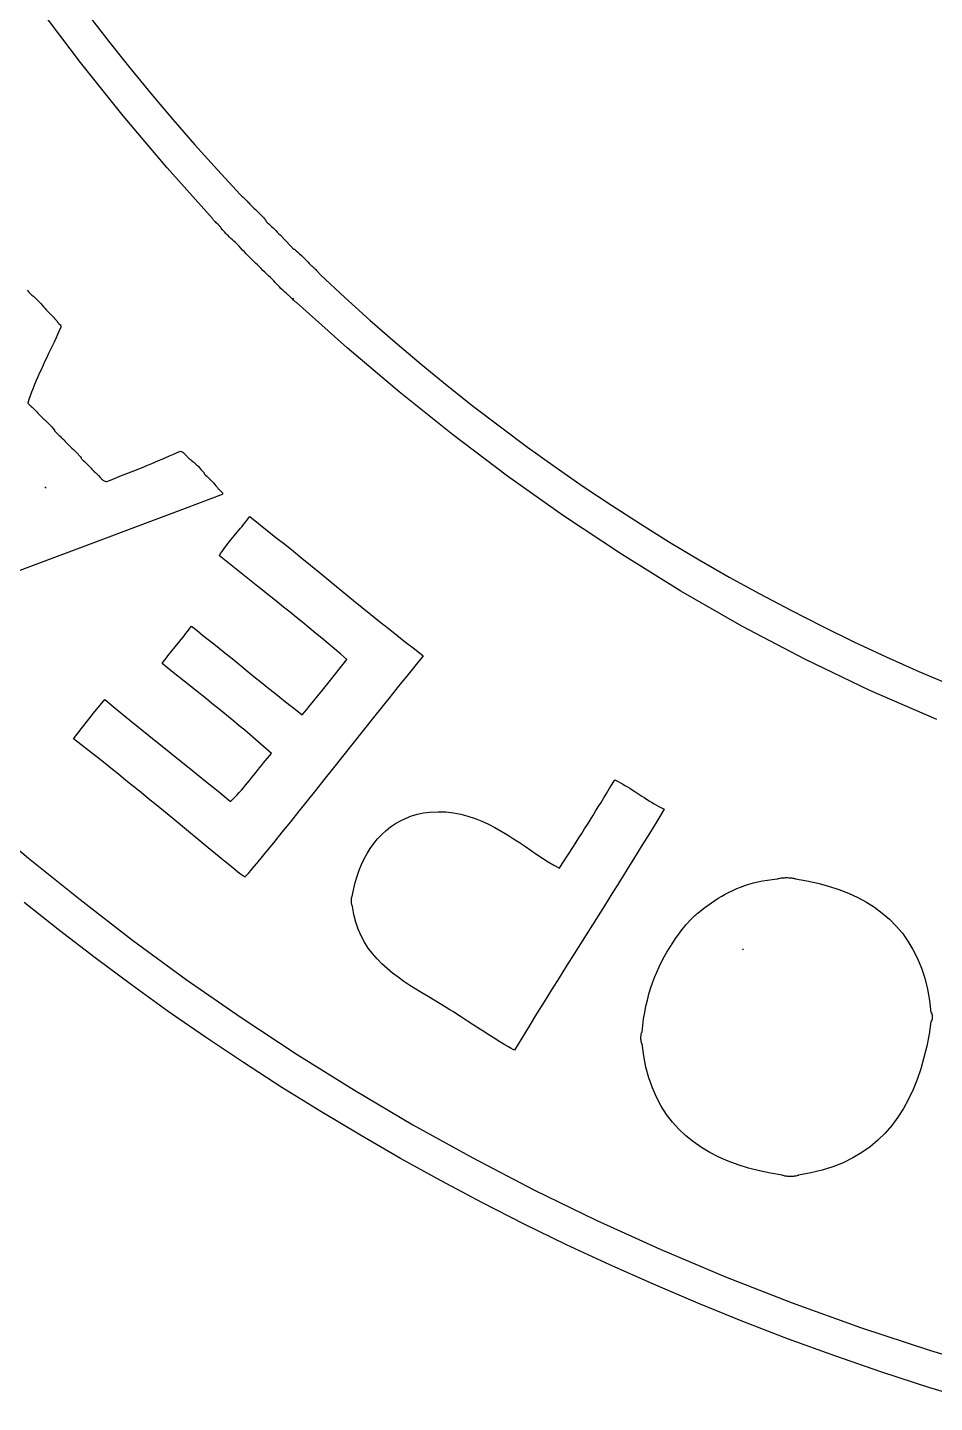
# Model space of a CAD drawing. Header units: metres. Extents: x -185 to 1201, y -340 to 309.
# Drawn here: x 865.67 to 874.25, y 42.05 to 55.07 of the extents above; entities that cross this region are included whole.
import ezdxf

# ---------------------------------------------------------------- set-up
doc = ezdxf.new("R2010")
doc.units = ezdxf.units.M

msp = doc.modelspace()

# ---------------------------------------------------------------- linework, layer by layer
for p, q in [((866.171, 54.7348), (865.779, 55.2523)), ((866.245, 55.1875), (866.44, 54.934)), ((866.44, 54.934), (866.639, 54.6841)), ((866.576, 54.2307), (866.171, 54.7348)), ((866.639, 54.6841), (866.841, 54.4377)), ((866.841, 54.4377), (867.046, 54.1947)), ((866.993, 53.739), (866.576, 54.2307)), ((867.046, 54.1947), (867.255, 53.955)), ((867.255, 53.955), (867.468, 53.7186)), ((867.421, 53.259), (866.993, 53.739)), ((867.468, 53.7186), (867.683, 53.4855)), ((867.683, 53.4855), (867.688, 53.4811)), ((867.688, 53.4811), (867.699, 53.4719)), ((867.699, 53.4719), (867.709, 53.4625)), ((867.709, 53.4625), (867.72, 53.4527)), ((867.72, 53.4527), (867.725, 53.4478)), ((867.725, 53.4478), (867.735, 53.4377)), ((867.735, 53.4377), (867.745, 53.4275)), ((867.745, 53.4275), (867.75, 53.4223)), ((867.75, 53.4223), (867.76, 53.4118)), ((867.76, 53.4118), (867.765, 53.4066)), ((867.765, 53.4066), (867.774, 53.396)), ((867.774, 53.396), (867.783, 53.3854)), ((867.783, 53.3854), (867.798, 53.3719)), ((867.798, 53.3719), (867.813, 53.3582)), ((867.424, 53.2538), (867.421, 53.259)), ((867.428, 53.2489), (867.424, 53.2538)), ((867.432, 53.2441), (867.428, 53.2489)), ((867.435, 53.2396), (867.432, 53.2441)), ((867.44, 53.2352), (867.435, 53.2396)), ((867.444, 53.231), (867.44, 53.2352)), ((867.448, 53.2268), (867.444, 53.231)), ((867.813, 53.3582), (867.828, 53.3442)), ((867.828, 53.3442), (867.843, 53.3299)), ((867.843, 53.3299), (867.857, 53.3155)), ((867.857, 53.3155), (867.872, 53.3009)), ((867.872, 53.3009), (867.886, 53.2862)), ((867.886, 53.2862), (867.9, 53.2714)), ((867.9, 53.2714), (867.907, 53.264)), ((867.907, 53.264), (867.914, 53.2565)), ((867.914, 53.2565), (867.927, 53.2417)), ((867.927, 53.2417), (867.927, 53.2326)), ((867.927, 53.2326), (867.94, 53.2203)), ((867.457, 53.2186), (867.448, 53.2268)), ((867.47, 53.2064), (867.457, 53.2186)), ((867.475, 53.2021), (867.47, 53.2064)), ((867.479, 53.1978), (867.475, 53.2021)), ((867.484, 53.1934), (867.479, 53.1978)), ((867.488, 53.1887), (867.484, 53.1934)), ((867.492, 53.1839), (867.488, 53.1887)), ((867.496, 53.1788), (867.492, 53.1839)), ((867.5, 53.1735), (867.496, 53.1788)), ((867.504, 53.1679), (867.5, 53.1735)), ((867.516, 53.1532), (867.504, 53.1679)), ((867.522, 53.1459), (867.516, 53.1532)), ((867.529, 53.1387), (867.522, 53.1459)), ((867.535, 53.1316), (867.529, 53.1387)), ((867.548, 53.1176), (867.535, 53.1316)), ((867.561, 53.1038), (867.548, 53.1176)), ((867.568, 53.0971), (867.561, 53.1038)), ((867.94, 53.2203), (867.954, 53.2078)), ((867.954, 53.2078), (867.967, 53.1953)), ((867.967, 53.1953), (867.981, 53.1826)), ((867.981, 53.1826), (867.994, 53.1699)), ((867.994, 53.1699), (868.007, 53.157)), ((868.007, 53.157), (868.021, 53.1441)), ((868.021, 53.1441), (868.034, 53.131)), ((868.034, 53.131), (868.047, 53.1179)), ((868.047, 53.1179), (868.06, 53.1047)), ((868.06, 53.1047), (868.073, 53.0914)), ((867.581, 53.0837), (867.568, 53.0971)), ((867.595, 53.0706), (867.581, 53.0837)), ((867.609, 53.0576), (867.595, 53.0706)), ((867.617, 53.0513), (867.609, 53.0576)), ((867.624, 53.045), (867.617, 53.0513)), ((867.639, 53.0325), (867.624, 53.045)), ((867.672, 52.9964), (867.639, 53.0325)), ((867.689, 52.9785), (867.672, 52.9964)), ((867.706, 52.9606), (867.689, 52.9785)), ((868.073, 53.0914), (868.099, 53.0645)), ((868.099, 53.0645), (868.112, 53.0509)), ((868.112, 53.0509), (868.125, 53.0373)), ((868.125, 53.0373), (868.15, 53.0097)), ((868.15, 53.0097), (868.163, 52.9958)), ((868.163, 52.9958), (868.189, 52.9677)), ((867.724, 52.9427), (867.706, 52.9606)), ((867.741, 52.9249), (867.724, 52.9427)), ((867.758, 52.9072), (867.741, 52.9249)), ((867.793, 52.8719), (867.758, 52.9072)), ((867.81, 52.8544), (867.793, 52.8719)), ((867.828, 52.8369), (867.81, 52.8544)), ((868.189, 52.9677), (868.198, 52.9677)), ((868.198, 52.9677), (868.206, 52.9607)), ((868.206, 52.9607), (868.214, 52.9536)), ((868.214, 52.9536), (868.23, 52.9393)), ((868.23, 52.9393), (868.246, 52.9248)), ((868.246, 52.9248), (868.262, 52.91)), ((868.262, 52.91), (868.277, 52.8951)), ((868.277, 52.8951), (868.285, 52.8876)), ((868.285, 52.8876), (868.292, 52.88)), ((868.292, 52.88), (868.307, 52.8647)), ((868.307, 52.8647), (868.322, 52.8493)), ((868.322, 52.8493), (868.336, 52.8337)), ((867.846, 52.8194), (867.828, 52.8369)), ((867.881, 52.7848), (867.846, 52.8194)), ((867.899, 52.7675), (867.881, 52.7848)), ((867.917, 52.7504), (867.899, 52.7675)), ((867.935, 52.7333), (867.917, 52.7504)), ((867.952, 52.7163), (867.935, 52.7333)), ((867.97, 52.6993), (867.952, 52.7163)), ((868.336, 52.8337), (868.351, 52.8179)), ((868.351, 52.8179), (868.356, 52.814)), ((868.356, 52.814), (868.361, 52.8099)), ((868.361, 52.8099), (868.366, 52.8057)), ((868.366, 52.8057), (868.371, 52.8015)), ((868.371, 52.8015), (868.376, 52.7972)), ((868.376, 52.7972), (868.38, 52.7928)), ((868.38, 52.7928), (868.385, 52.7883)), ((868.385, 52.7883), (868.389, 52.7838)), ((868.389, 52.7838), (868.394, 52.7793)), ((868.394, 52.7793), (868.398, 52.7747)), ((868.398, 52.7747), (868.407, 52.7653)), ((868.407, 52.7653), (868.416, 52.7559)), ((868.416, 52.7559), (868.442, 52.7269)), ((868.442, 52.7269), (868.675, 52.5103)), ((865.668, 52.5806), (865.684, 52.5614)), ((867.989, 52.6825), (867.97, 52.6993)), ((868.002, 52.6677), (867.989, 52.6825)), ((868.015, 52.6533), (868.002, 52.6677)), ((868.028, 52.6391), (868.015, 52.6533)), ((868.042, 52.6251), (868.028, 52.6391)), ((868.055, 52.6114), (868.042, 52.6251)), ((868.069, 52.5978), (868.055, 52.6114)), ((868.089, 52.5777), (868.069, 52.5978)), ((865.684, 52.5614), (865.694, 52.5499)), ((865.694, 52.5499), (865.698, 52.5448)), ((865.698, 52.5448), (865.705, 52.5394)), ((865.705, 52.5394), (865.712, 52.5339)), ((865.712, 52.5339), (865.719, 52.5283)), ((865.719, 52.5283), (865.726, 52.5225)), ((865.726, 52.5225), (865.733, 52.5167)), ((865.733, 52.5167), (865.739, 52.5107)), ((865.739, 52.5107), (865.746, 52.5047)), ((865.746, 52.5047), (865.752, 52.4986)), ((865.752, 52.4986), (865.759, 52.4924)), ((865.759, 52.4924), (865.765, 52.4862)), ((865.765, 52.4862), (865.771, 52.4798)), ((865.771, 52.4798), (865.783, 52.467)), ((865.783, 52.467), (865.796, 52.4541)), ((865.796, 52.4541), (865.807, 52.441)), ((868.103, 52.5645), (868.089, 52.5777)), ((868.117, 52.5513), (868.103, 52.5645)), ((868.124, 52.5448), (868.117, 52.5513)), ((868.129, 52.5415), (868.124, 52.5448)), ((868.134, 52.538), (868.129, 52.5415)), ((868.139, 52.5343), (868.134, 52.538)), ((868.144, 52.5304), (868.139, 52.5343)), ((868.148, 52.5264), (868.144, 52.5304)), ((868.153, 52.5222), (868.148, 52.5264)), ((868.157, 52.518), (868.153, 52.5222)), ((868.165, 52.5093), (868.157, 52.518)), ((868.178, 52.4961), (868.165, 52.5093)), ((868.182, 52.4918), (868.178, 52.4961)), ((868.186, 52.4987), (868.182, 52.5034)), ((868.182, 52.5034), (868.19, 52.494)), ((868.186, 52.4875), (868.182, 52.4918)), ((868.19, 52.494), (868.186, 52.4987)), ((868.191, 52.4834), (868.186, 52.4875)), ((868.195, 52.4794), (868.191, 52.4834)), ((868.2, 52.4755), (868.195, 52.4794)), ((868.205, 52.4718), (868.2, 52.4755)), ((868.21, 52.4683), (868.205, 52.4718)), ((868.215, 52.465), (868.21, 52.4683)), ((868.696, 52.0361), (868.215, 52.465)), ((868.675, 52.5103), (868.911, 52.2972)), ((865.807, 52.441), (865.825, 52.4213)), ((865.825, 52.4213), (865.831, 52.4135)), ((865.831, 52.4135), (865.837, 52.4059)), ((865.837, 52.4059), (865.843, 52.3986)), ((865.843, 52.3986), (865.849, 52.3915)), ((865.849, 52.3915), (865.855, 52.3846)), ((865.855, 52.3846), (865.862, 52.3779)), ((865.862, 52.3779), (865.868, 52.3713)), ((865.868, 52.3713), (865.875, 52.3649)), ((865.875, 52.3649), (865.881, 52.3585)), ((865.881, 52.3585), (865.901, 52.3396)), ((865.901, 52.3396), (865.914, 52.3269)), ((865.914, 52.3269), (865.921, 52.3205)), ((865.921, 52.3205), (865.927, 52.3139)), ((865.927, 52.3139), (865.933, 52.3072)), ((865.933, 52.3072), (865.939, 52.3003)), ((865.939, 52.3003), (865.945, 52.2932)), ((865.945, 52.2932), (865.951, 52.2859)), ((865.951, 52.2859), (865.952, 52.2821)), ((865.952, 52.2821), (865.954, 52.2788)), ((865.954, 52.2788), (865.956, 52.2758)), ((865.971, 52.1951), (865.954, 52.1599)), ((865.956, 52.2758), (865.958, 52.2731)), ((865.958, 52.2731), (865.96, 52.2706)), ((865.96, 52.2706), (865.962, 52.2683)), ((865.962, 52.2683), (865.965, 52.2662)), ((865.965, 52.2662), (865.972, 52.2603)), ((865.987, 52.2302), (865.971, 52.1951)), ((865.972, 52.2603), (865.975, 52.2583)), ((865.975, 52.2583), (865.977, 52.2562)), ((865.977, 52.2562), (865.979, 52.2539)), ((865.979, 52.2539), (865.981, 52.2515)), ((865.981, 52.2515), (865.983, 52.2488)), ((865.983, 52.2488), (865.985, 52.2459)), ((865.985, 52.2459), (865.986, 52.2426)), ((865.986, 52.2426), (865.987, 52.2389)), ((865.987, 52.2389), (865.987, 52.2348)), ((865.987, 52.2348), (865.987, 52.2302)), ((868.911, 52.2972), (869.151, 52.0876)), ((865.921, 52.0885), (865.869, 51.9802)), ((865.937, 52.1243), (865.921, 52.0885)), ((865.954, 52.1599), (865.937, 52.1243)), ((869.151, 52.0876), (869.395, 51.8817)), ((865.852, 51.9438), (865.834, 51.9074)), ((865.869, 51.9802), (865.852, 51.9438)), ((869.189, 51.6188), (868.696, 52.0361)), ((865.801, 51.8344), (865.784, 51.7979)), ((865.817, 51.8709), (865.801, 51.8344)), ((865.834, 51.9074), (865.817, 51.8709)), ((869.395, 51.8817), (869.641, 51.6794)), ((865.737, 51.6888), (865.723, 51.6527)), ((865.753, 51.7251), (865.737, 51.6888)), ((865.768, 51.7615), (865.753, 51.7251)), ((865.784, 51.7979), (865.768, 51.7615)), ((869.641, 51.6794), (869.892, 51.4807)), ((865.684, 51.5453), (865.672, 51.5099)), ((865.696, 51.5809), (865.684, 51.5453)), ((865.709, 51.6167), (865.696, 51.5809)), ((865.723, 51.6527), (865.709, 51.6167)), ((869.694, 51.2137), (869.189, 51.6188)), ((865.672, 51.5099), (865.679, 51.5042)), ((865.679, 51.5042), (865.686, 51.4983)), ((865.686, 51.4983), (865.693, 51.4923)), ((865.693, 51.4923), (865.7, 51.4863)), ((865.7, 51.4863), (865.706, 51.4801)), ((865.706, 51.4801), (865.713, 51.474)), ((865.713, 51.474), (865.72, 51.4677)), ((865.72, 51.4677), (865.726, 51.4614)), ((865.726, 51.4614), (865.732, 51.4551)), ((865.732, 51.4551), (865.745, 51.4423)), ((865.745, 51.4423), (865.757, 51.4293)), ((865.757, 51.4293), (865.769, 51.4163)), ((865.769, 51.4163), (865.781, 51.4032)), ((869.892, 51.4807), (870.146, 51.2858)), ((865.781, 51.4032), (865.798, 51.3835)), ((865.798, 51.3835), (865.806, 51.3777)), ((865.806, 51.3777), (865.812, 51.3719)), ((865.812, 51.3719), (865.819, 51.3659)), ((865.819, 51.3659), (865.826, 51.3599)), ((865.826, 51.3599), (865.833, 51.3538)), ((865.833, 51.3538), (865.839, 51.3477)), ((865.839, 51.3477), (865.846, 51.3415)), ((865.846, 51.3415), (865.852, 51.3352)), ((865.852, 51.3352), (865.859, 51.3289)), ((865.859, 51.3289), (865.865, 51.3226)), ((865.865, 51.3226), (865.877, 51.3097)), ((865.877, 51.3097), (865.884, 51.3032)), ((865.884, 51.3032), (865.896, 51.2902)), ((865.896, 51.2902), (865.907, 51.277)), ((870.146, 51.2858), (870.404, 51.0946)), ((865.907, 51.277), (865.925, 51.2571)), ((865.925, 51.2571), (865.925, 51.248)), ((865.925, 51.248), (865.938, 51.2364)), ((865.938, 51.2364), (865.951, 51.2244)), ((865.951, 51.2244), (865.965, 51.2122)), ((865.965, 51.2122), (865.971, 51.206)), ((865.971, 51.206), (865.978, 51.1997)), ((865.978, 51.1997), (865.99, 51.1871)), ((865.99, 51.1871), (866.003, 51.1743)), ((866.003, 51.1743), (866.016, 51.1613)), ((866.016, 51.1613), (866.028, 51.1481)), ((866.028, 51.1481), (866.04, 51.1349)), ((870.212, 50.8217), (869.694, 51.2137)), ((866.04, 51.1349), (866.051, 51.1216)), ((866.051, 51.1216), (866.058, 51.1158)), ((866.058, 51.1158), (866.071, 51.104)), ((866.071, 51.104), (866.078, 51.098)), ((866.078, 51.098), (866.091, 51.0858)), ((866.091, 51.0858), (866.104, 51.0733)), ((866.104, 51.0733), (866.117, 51.0607)), ((866.117, 51.0607), (866.123, 51.0543)), ((866.123, 51.0543), (866.136, 51.0413)), ((866.136, 51.0413), (866.148, 51.0283)), ((866.148, 51.0283), (866.154, 51.0217)), ((866.154, 51.0217), (866.166, 51.0085)), ((867.013, 51.0115), (867.047, 51.0265)), ((867.047, 51.0265), (867.081, 51.0416)), ((867.081, 51.0416), (867.116, 51.0569)), ((867.116, 51.0569), (867.122, 51.0549)), ((867.122, 51.0549), (867.129, 51.0525)), ((867.129, 51.0525), (867.135, 51.0496)), ((867.135, 51.0496), (867.14, 51.0463)), ((867.14, 51.0463), (867.145, 51.0426)), ((867.145, 51.0426), (867.15, 51.0387)), ((867.15, 51.0387), (867.155, 51.0345)), ((867.155, 51.0345), (867.159, 51.03)), ((867.159, 51.03), (867.163, 51.0255)), ((867.163, 51.0255), (867.167, 51.0208)), ((867.167, 51.0208), (867.18, 51.0065)), ((870.404, 51.0946), (870.665, 50.9073)), ((866.166, 51.0085), (866.172, 51.0018)), ((866.172, 51.0018), (866.178, 50.9952)), ((866.178, 50.9952), (866.178, 50.9869)), ((866.178, 50.9869), (866.191, 50.9753)), ((866.191, 50.9753), (866.198, 50.9694)), ((866.198, 50.9694), (866.21, 50.9575)), ((866.21, 50.9575), (866.223, 50.9454)), ((866.223, 50.9454), (866.229, 50.9392)), ((866.229, 50.9392), (866.242, 50.9268)), ((866.242, 50.9268), (866.248, 50.9205)), ((866.248, 50.9205), (866.26, 50.9076)), ((866.26, 50.9076), (866.272, 50.8945)), ((866.272, 50.8945), (866.278, 50.8878)), ((866.278, 50.8878), (866.29, 50.8743)), ((866.701, 50.8813), (866.771, 50.9097)), ((866.771, 50.9097), (866.806, 50.9239)), ((866.806, 50.9239), (866.84, 50.9383)), ((866.84, 50.9383), (866.875, 50.9527)), ((866.875, 50.9527), (866.91, 50.9673)), ((866.91, 50.9673), (866.944, 50.9819)), ((866.944, 50.9819), (866.979, 50.9966)), ((866.979, 50.9966), (867.013, 51.0115)), ((867.18, 51.0065), (867.184, 51.0018)), ((867.184, 51.0018), (867.188, 50.9972)), ((867.188, 50.9972), (867.192, 50.9928)), ((867.192, 50.9928), (867.197, 50.9886)), ((867.197, 50.9886), (867.202, 50.9847)), ((867.202, 50.9847), (867.207, 50.9811)), ((867.207, 50.9811), (867.213, 50.9779)), ((867.213, 50.9779), (867.22, 50.9721)), ((867.22, 50.9721), (867.234, 50.9602)), ((867.234, 50.9602), (867.241, 50.9542)), ((867.241, 50.9542), (867.247, 50.9481)), ((867.247, 50.9481), (867.254, 50.9419)), ((867.254, 50.9419), (867.261, 50.9357)), ((867.261, 50.9357), (867.268, 50.9294)), ((867.268, 50.9294), (867.281, 50.9166)), ((867.281, 50.9166), (867.287, 50.9102)), ((867.287, 50.9102), (867.3, 50.8972)), ((867.3, 50.8972), (867.312, 50.8842)), ((870.665, 50.9073), (870.93, 50.7238)), ((866.29, 50.8743), (866.301, 50.8605)), ((866.301, 50.8605), (866.308, 50.8566)), ((866.308, 50.8566), (866.315, 50.8523)), ((866.315, 50.8523), (866.321, 50.8476)), ((866.321, 50.8476), (866.327, 50.8425)), ((866.327, 50.8425), (866.332, 50.8372)), ((866.332, 50.8372), (866.337, 50.8317)), ((866.337, 50.8317), (866.342, 50.826)), ((866.342, 50.826), (866.357, 50.8089)), ((866.357, 50.8089), (866.362, 50.8033)), ((866.362, 50.8033), (866.367, 50.7979)), ((866.367, 50.7979), (866.372, 50.7928)), ((866.372, 50.7928), (866.378, 50.7879)), ((866.378, 50.7879), (866.384, 50.7834)), ((866.384, 50.7834), (866.39, 50.7794)), ((866.39, 50.7794), (866.397, 50.7758)), ((866.397, 50.7758), (866.405, 50.7728)), ((866.405, 50.7728), (866.413, 50.7704)), ((866.413, 50.7704), (866.422, 50.7686)), ((866.422, 50.7686), (866.457, 50.7827)), ((866.457, 50.7827), (866.561, 50.8249)), ((866.561, 50.8249), (866.701, 50.8813)), ((867.312, 50.8842), (867.318, 50.8777)), ((867.318, 50.8777), (867.33, 50.8645)), ((867.33, 50.8645), (867.342, 50.8514)), ((867.342, 50.8514), (867.342, 50.8424)), ((867.342, 50.8424), (867.349, 50.8366)), ((867.349, 50.8366), (867.355, 50.8307)), ((867.355, 50.8307), (867.368, 50.8188)), ((867.368, 50.8188), (867.375, 50.8127)), ((867.375, 50.8127), (867.381, 50.8065)), ((867.381, 50.8065), (867.394, 50.7941)), ((867.394, 50.7941), (867.406, 50.7814)), ((867.406, 50.7814), (867.418, 50.7686)), ((867.418, 50.7686), (867.43, 50.7556)), ((870.744, 50.4437), (870.212, 50.8217)), ((865.841, 50.7126), (865.835, 50.7196)), ((865.835, 50.7196), (865.848, 50.7056)), ((865.848, 50.7056), (865.841, 50.7126)), ((867.512, 50.6452), (867.163, 50.5146)), ((867.43, 50.7556), (867.442, 50.7425)), ((867.442, 50.7425), (867.454, 50.7292)), ((867.454, 50.7292), (867.465, 50.7159)), ((867.465, 50.7159), (867.467, 50.7117)), ((867.467, 50.7117), (867.47, 50.7076)), ((867.47, 50.7076), (867.472, 50.7037)), ((867.472, 50.7037), (867.476, 50.6999)), ((867.476, 50.6999), (867.48, 50.6964)), ((867.48, 50.6964), (867.484, 50.6929)), ((867.484, 50.6929), (867.488, 50.6895)), ((867.488, 50.6895), (867.5, 50.6797)), ((867.5, 50.6797), (867.504, 50.6766)), ((867.504, 50.6766), (867.507, 50.6734)), ((867.507, 50.6734), (867.51, 50.6702)), ((867.51, 50.6702), (867.513, 50.6669)), ((867.515, 50.6492), (867.512, 50.6452)), ((867.513, 50.6669), (867.515, 50.6636)), ((867.515, 50.6636), (867.516, 50.6602)), ((867.516, 50.653), (867.515, 50.6492)), ((867.516, 50.6602), (867.517, 50.6566)), ((867.517, 50.6566), (867.516, 50.653)), ((870.93, 50.7238), (871.199, 50.5442)), ((867.163, 50.5146), (866.809, 50.3821)), ((871.199, 50.5442), (871.472, 50.3685)), ((866.809, 50.3821), (866.212, 50.158)), ((867.716, 50.3627), (867.731, 50.3809)), ((867.731, 50.3809), (867.745, 50.3993)), ((867.745, 50.3993), (867.76, 50.4179)), ((867.76, 50.4179), (867.774, 50.4368)), ((867.774, 50.4368), (867.857, 50.3718)), ((867.857, 50.3718), (867.94, 50.3065)), ((871.291, 50.0804), (870.744, 50.4437)), ((871.472, 50.3685), (871.748, 50.1969)), ((867.596, 50.2189), (867.611, 50.237)), ((867.611, 50.237), (867.626, 50.255)), ((867.626, 50.255), (867.686, 50.3266)), ((867.686, 50.3266), (867.701, 50.3446)), ((867.701, 50.3446), (867.716, 50.3627)), ((867.94, 50.3065), (868.022, 50.2409)), ((868.022, 50.2409), (868.105, 50.1751)), ((866.212, 50.158), (865.131, 49.7519)), ((867.511, 50.1064), (867.525, 50.1258)), ((867.525, 50.1258), (867.539, 50.1449)), ((867.539, 50.1449), (867.553, 50.1637)), ((867.553, 50.1637), (867.567, 50.1823)), ((867.567, 50.1823), (867.581, 50.2007)), ((867.581, 50.2007), (867.596, 50.2189)), ((868.105, 50.1751), (868.187, 50.109)), ((868.187, 50.109), (868.268, 50.0428)), ((871.748, 50.1969), (872.029, 50.0292)), ((867.486, 50.0665), (867.498, 50.0866)), ((867.851, 49.7755), (867.486, 50.0665)), ((867.498, 50.0866), (867.511, 50.1064)), ((868.268, 50.0428), (868.35, 49.9765)), ((868.35, 49.9765), (868.432, 49.9101)), ((871.853, 49.7328), (871.291, 50.0804)), ((872.029, 50.0292), (872.313, 49.8657)), ((868.432, 49.9101), (868.594, 49.7771)), ((872.313, 49.8657), (872.602, 49.7063)), ((867.973, 49.6783), (867.851, 49.7755)), ((868.594, 49.7771), (868.757, 49.6442)), ((872.432, 49.4017), (871.853, 49.7328)), ((868.034, 49.6296), (867.973, 49.6783)), ((868.094, 49.5808), (868.034, 49.6296)), ((868.757, 49.6442), (868.839, 49.5779)), ((872.602, 49.7063), (872.895, 49.551)), ((868.155, 49.5319), (868.094, 49.5808)), ((868.215, 49.4828), (868.155, 49.5319)), ((868.276, 49.4337), (868.215, 49.4828)), ((868.839, 49.5779), (868.92, 49.5117)), ((868.92, 49.5117), (869.002, 49.4457)), ((872.895, 49.551), (873.192, 49.4)), ((867.153, 49.3103), (867.167, 49.3278)), ((867.167, 49.3278), (867.181, 49.3454)), ((867.181, 49.3454), (867.195, 49.3631)), ((867.195, 49.3631), (867.208, 49.3809)), ((867.208, 49.3809), (867.222, 49.3989)), ((867.222, 49.3989), (867.275, 49.3578)), ((867.275, 49.3578), (867.328, 49.3165)), ((868.336, 49.3843), (868.276, 49.4337)), ((868.396, 49.3348), (868.336, 49.3843)), ((868.456, 49.2852), (868.396, 49.3348)), ((869.002, 49.4457), (869.084, 49.3799)), ((869.084, 49.3799), (869.166, 49.3144)), ((873.028, 49.0879), (872.432, 49.4017)), ((873.192, 49.4), (873.493, 49.2532)), ((867.054, 49.1888), (867.068, 49.2062)), ((867.068, 49.2062), (867.111, 49.2582)), ((867.111, 49.2582), (867.139, 49.2929)), ((867.139, 49.2929), (867.153, 49.3103)), ((867.328, 49.3165), (867.38, 49.2749)), ((867.38, 49.2749), (867.433, 49.2331)), ((867.433, 49.2331), (867.485, 49.1912)), ((868.516, 49.2353), (868.456, 49.2852)), ((868.576, 49.1852), (868.516, 49.2353)), ((869.166, 49.3144), (869.249, 49.2492)), ((869.249, 49.2492), (869.332, 49.1843)), ((873.493, 49.2532), (873.798, 49.1107)), ((866.958, 49.0644), (866.971, 49.0826)), ((866.971, 49.0826), (866.985, 49.1006)), ((866.985, 49.1006), (866.998, 49.1185)), ((866.998, 49.1185), (867.012, 49.1362)), ((867.012, 49.1362), (867.026, 49.1539)), ((867.026, 49.1539), (867.04, 49.1714)), ((867.04, 49.1714), (867.054, 49.1888)), ((867.485, 49.1912), (867.538, 49.1492)), ((867.538, 49.1492), (867.59, 49.107)), ((867.59, 49.107), (867.642, 49.0648)), ((868.525, 48.8731), (868.694, 49.0843)), ((868.635, 49.1349), (868.576, 49.1852)), ((868.694, 49.0843), (868.635, 49.1349)), ((869.332, 49.1843), (869.415, 49.1197)), ((869.415, 49.1197), (869.337, 49.023)), ((873.642, 48.7922), (873.028, 49.0879)), ((873.798, 49.1107), (874.107, 48.9724)), ((866.945, 49.046), (866.958, 49.0644)), ((866.997, 49.0041), (866.945, 49.046)), ((867.05, 48.9624), (866.997, 49.0041)), ((867.154, 48.8789), (867.05, 48.9624)), ((867.642, 49.0648), (867.798, 48.9378)), ((867.798, 48.9378), (867.902, 48.8532)), ((869.337, 49.023), (869.259, 48.9261)), ((874.107, 48.9724), (874.421, 48.8382)), ((867.259, 48.7955), (867.154, 48.8789)), ((867.902, 48.8532), (867.955, 48.8111)), ((867.955, 48.8111), (868.007, 48.769)), ((868.461, 48.7943), (868.525, 48.8731)), ((869.18, 48.8288), (869.102, 48.7313)), ((869.259, 48.9261), (869.18, 48.8288)), ((866.296, 48.5754), (866.401, 48.705)), ((866.401, 48.705), (866.52, 48.6082)), ((867.363, 48.7119), (867.259, 48.7955)), ((867.416, 48.6699), (867.363, 48.7119)), ((868.007, 48.769), (868.059, 48.7271)), ((868.059, 48.7271), (868.112, 48.6853)), ((868.112, 48.6853), (868.165, 48.6438)), ((868.334, 48.6383), (868.377, 48.69)), ((868.377, 48.69), (868.419, 48.7421)), ((868.419, 48.7421), (868.461, 48.7943)), ((869.102, 48.7313), (869.024, 48.6336)), ((874.276, 48.5156), (873.642, 48.7922)), ((866.252, 48.5199), (866.296, 48.5754)), ((866.52, 48.6082), (866.64, 48.5116)), ((867.468, 48.6279), (867.416, 48.6699)), ((867.52, 48.5857), (867.468, 48.6279)), ((867.572, 48.5434), (867.52, 48.5857)), ((868.165, 48.6438), (868.218, 48.6024)), ((868.218, 48.6024), (868.271, 48.5613)), ((868.271, 48.5613), (868.313, 48.6125)), ((868.313, 48.6125), (868.334, 48.6383)), ((869.024, 48.6336), (868.946, 48.5356)), ((866.148, 48.3903), (866.192, 48.4459)), ((866.192, 48.4459), (866.252, 48.5199)), ((866.64, 48.5116), (866.819, 48.3668)), ((867.624, 48.5009), (867.572, 48.5434)), ((867.675, 48.4581), (867.624, 48.5009)), ((867.727, 48.4152), (867.675, 48.4581)), ((867.778, 48.372), (867.727, 48.4152)), ((868.946, 48.5356), (868.554, 48.0434)), ((866.104, 48.3348), (866.148, 48.3903)), ((866.175, 48.2798), (866.104, 48.3348)), ((866.819, 48.3668), (867.236, 48.0296)), ((867.829, 48.3285), (867.778, 48.372)), ((867.88, 48.2848), (867.829, 48.3285)), ((867.93, 48.2407), (867.88, 48.2848)), ((866.246, 48.2244), (866.175, 48.2798)), ((866.317, 48.1685), (866.246, 48.2244)), ((866.389, 48.1121), (866.317, 48.1685)), ((867.98, 48.1963), (867.93, 48.2407)), ((867.941, 48.1515), (867.961, 48.1741)), ((867.961, 48.1741), (867.98, 48.1963)), ((866.46, 48.0553), (866.389, 48.1121)), ((866.531, 47.9982), (866.46, 48.0553)), ((867.236, 48.0296), (867.355, 47.9333)), ((867.809, 47.988), (867.846, 48.0353)), ((867.846, 48.0353), (867.865, 48.0588)), ((867.865, 48.0588), (867.884, 48.0823)), ((867.884, 48.0823), (867.903, 48.1056)), ((867.903, 48.1056), (867.922, 48.1287)), ((867.922, 48.1287), (867.941, 48.1515)), ((868.554, 48.0434), (868.475, 47.9446)), ((866.602, 47.9408), (866.531, 47.9982)), ((866.673, 47.8832), (866.602, 47.9408)), ((867.355, 47.9333), (867.474, 47.8371)), ((867.714, 47.8713), (867.733, 47.8943)), ((867.733, 47.8943), (867.753, 47.9175)), ((867.753, 47.9175), (867.771, 47.9409)), ((867.771, 47.9409), (867.79, 47.9644)), ((867.79, 47.9644), (867.809, 47.988)), ((868.475, 47.9446), (868.396, 47.8457)), ((871.177, 47.8605), (871.203, 47.9034)), ((871.203, 47.9034), (871.228, 47.9464)), ((871.228, 47.9464), (871.253, 47.9339)), ((871.253, 47.9339), (871.277, 47.9209)), ((871.277, 47.9209), (871.301, 47.9075)), ((871.301, 47.9075), (871.324, 47.8938)), ((866.745, 47.8253), (866.673, 47.8832)), ((866.816, 47.7673), (866.745, 47.8253)), ((866.887, 47.7092), (866.816, 47.7673)), ((867.474, 47.8371), (867.592, 47.741)), ((867.613, 47.7616), (867.634, 47.7827)), ((867.634, 47.7827), (867.655, 47.8043)), ((867.655, 47.8043), (867.675, 47.8262)), ((867.675, 47.8262), (867.695, 47.8486)), ((867.695, 47.8486), (867.714, 47.8713)), ((868.396, 47.8457), (868.317, 47.7468)), ((871.099, 47.7327), (871.125, 47.7751)), ((871.125, 47.7751), (871.151, 47.8177)), ((871.151, 47.8177), (871.177, 47.8605)), ((871.324, 47.8938), (871.348, 47.8798)), ((871.348, 47.8798), (871.371, 47.8656)), ((871.371, 47.8656), (871.394, 47.8511)), ((871.394, 47.8511), (871.417, 47.8365)), ((871.417, 47.8365), (871.439, 47.8219)), ((871.439, 47.8219), (871.485, 47.7923)), ((871.485, 47.7923), (871.508, 47.7776)), ((871.508, 47.7776), (871.53, 47.763)), ((866.957, 47.651), (866.887, 47.7092)), ((867.099, 47.5346), (866.957, 47.651)), ((867.592, 47.741), (867.613, 47.7616)), ((868.237, 47.6478), (868.158, 47.5488)), ((868.317, 47.7468), (868.237, 47.6478)), ((869.419, 47.6329), (869.479, 47.6409)), ((869.479, 47.6409), (869.556, 47.6443)), ((869.556, 47.6443), (869.63, 47.6418)), ((869.63, 47.6418), (869.702, 47.6336)), ((871.021, 47.6061), (871.047, 47.6481)), ((871.047, 47.6481), (871.073, 47.6903)), ((871.073, 47.6903), (871.099, 47.7327)), ((871.53, 47.763), (871.553, 47.7485)), ((871.553, 47.7485), (871.576, 47.7342)), ((871.576, 47.7342), (871.6, 47.7202)), ((871.6, 47.7202), (871.623, 47.7064)), ((871.623, 47.7064), (871.647, 47.6929)), ((871.696, 47.6672), (871.626, 47.5523)), ((871.647, 47.6929), (871.671, 47.6799)), ((871.671, 47.6799), (871.696, 47.6672)), ((865.203, 47.6077), (865.68, 47.205)), ((867.379, 47.303), (867.099, 47.5346)), ((868.158, 47.5488), (868.078, 47.4498)), ((869.107, 47.4996), (869.153, 47.5311)), ((869.153, 47.5311), (869.202, 47.5591)), ((869.202, 47.5591), (869.253, 47.5834)), ((869.253, 47.5834), (869.306, 47.604)), ((869.306, 47.604), (869.361, 47.6205)), ((869.361, 47.6205), (869.419, 47.6329)), ((869.702, 47.6336), (869.772, 47.6204)), ((869.772, 47.6204), (869.839, 47.6025)), ((869.839, 47.6025), (869.906, 47.5805)), ((869.906, 47.5805), (869.97, 47.5549)), ((869.97, 47.5549), (870.033, 47.5261)), ((870.033, 47.5261), (870.094, 47.4946)), ((870.943, 47.4805), (870.969, 47.5222)), ((870.969, 47.5222), (870.995, 47.5641)), ((870.995, 47.5641), (871.021, 47.6061)), ((871.626, 47.5523), (871.556, 47.4377)), ((868.078, 47.4498), (867.997, 47.3509)), ((868.948, 47.3426), (868.984, 47.3861)), ((868.984, 47.3861), (869.023, 47.4269)), ((869.023, 47.4269), (869.064, 47.4648)), ((869.064, 47.4648), (869.107, 47.4996)), ((870.094, 47.4946), (870.154, 47.4609)), ((870.154, 47.4609), (870.213, 47.4255)), ((870.213, 47.4255), (870.27, 47.3889)), ((870.27, 47.3889), (870.327, 47.3514)), ((870.837, 47.3145), (870.89, 47.3973)), ((870.89, 47.3973), (870.916, 47.4388)), ((870.916, 47.4388), (870.943, 47.4805)), ((871.556, 47.4377), (871.485, 47.3233)), ((867.518, 47.1886), (867.379, 47.303)), ((867.917, 47.252), (867.836, 47.1532)), ((867.997, 47.3509), (867.917, 47.252)), ((868.857, 47.1971), (868.885, 47.2479)), ((868.885, 47.2479), (868.915, 47.2964)), ((868.915, 47.2964), (868.948, 47.3426)), ((870.327, 47.3514), (870.383, 47.3138)), ((870.383, 47.3138), (870.438, 47.2763)), ((870.438, 47.2763), (870.492, 47.2395)), ((870.785, 47.232), (870.837, 47.3145)), ((871.485, 47.3233), (871.415, 47.2092)), ((865.68, 47.205), (866.167, 46.8122)), ((867.526, 47.1826), (867.518, 47.1886)), ((867.535, 47.1754), (867.526, 47.1826)), ((867.546, 47.1671), (867.535, 47.1754)), ((867.582, 47.1375), (867.546, 47.1671)), ((867.636, 47.0933), (867.582, 47.1375)), ((867.831, 47.1471), (867.778, 47.0837)), ((867.836, 47.1532), (867.831, 47.1471)), ((868.809, 47.0896), (868.831, 47.1443)), ((868.831, 47.1443), (868.857, 47.1971)), ((870.492, 47.2395), (870.546, 47.2039)), ((870.546, 47.2039), (870.599, 47.1699)), ((870.599, 47.1699), (870.652, 47.138)), ((870.652, 47.138), (870.705, 47.1088)), ((870.705, 47.1088), (870.732, 47.1498)), ((870.732, 47.1498), (870.785, 47.232)), ((871.415, 47.2092), (871.344, 47.0952)), ((867.662, 47.0722), (867.636, 47.0933)), ((867.674, 47.0626), (867.662, 47.0722)), ((867.686, 47.0537), (867.674, 47.0626)), ((867.696, 47.0458), (867.686, 47.0537)), ((867.706, 47.039), (867.696, 47.0458)), ((867.713, 47.0336), (867.706, 47.039)), ((867.72, 47.0296), (867.713, 47.0336)), ((867.725, 47.0273), (867.72, 47.0296)), ((867.727, 47.0268), (867.725, 47.0273)), ((867.729, 47.0274), (867.727, 47.0268)), ((867.731, 47.0293), (867.729, 47.0274)), ((867.734, 47.0322), (867.731, 47.0293)), ((867.738, 47.0362), (867.734, 47.0322)), ((867.742, 47.0411), (867.738, 47.0362)), ((867.747, 47.0468), (867.742, 47.0411)), ((867.758, 47.0602), (867.747, 47.0468)), ((867.778, 47.0837), (867.758, 47.0602)), ((868.772, 46.9754), (868.789, 47.0333)), ((868.789, 47.0333), (868.809, 47.0896)), ((871.344, 47.0952), (871.273, 46.9814)), ((872.584, 46.9808), (872.628, 46.9899)), ((872.628, 46.9899), (872.673, 46.9977)), ((872.673, 46.9977), (872.72, 47.004)), ((872.72, 47.004), (872.769, 47.0087)), ((872.769, 47.0087), (872.775, 47.0108)), ((872.775, 47.0108), (872.782, 47.0128)), ((872.782, 47.0128), (872.79, 47.0145)), ((872.79, 47.0145), (872.798, 47.0159)), ((872.798, 47.0159), (872.807, 47.0172)), ((872.807, 47.0172), (872.816, 47.0182)), ((872.816, 47.0182), (872.826, 47.019)), ((872.826, 47.019), (872.835, 47.0195)), ((872.835, 47.0195), (872.845, 47.0199)), ((872.845, 47.0199), (872.855, 47.02)), ((872.855, 47.02), (872.865, 47.0199)), ((872.865, 47.0199), (872.875, 47.0195)), ((872.875, 47.0195), (872.885, 47.019)), ((872.885, 47.019), (872.894, 47.0182)), ((872.894, 47.0182), (872.903, 47.0172)), ((872.903, 47.0172), (872.912, 47.0159)), ((872.912, 47.0159), (872.92, 47.0145)), ((872.92, 47.0145), (872.927, 47.0128)), ((872.927, 47.0128), (872.933, 47.0108)), ((872.933, 47.0108), (872.939, 47.0087)), ((872.939, 47.0087), (873.048, 46.99)), ((873.048, 46.99), (873.152, 46.9672)), ((868.743, 46.8491), (868.745, 46.8529)), ((868.745, 46.8529), (868.747, 46.8559)), ((868.747, 46.8559), (868.758, 46.9162)), ((868.758, 46.9162), (868.772, 46.9754)), ((871.201, 46.8677), (871.13, 46.754)), ((871.273, 46.9814), (871.201, 46.8677)), ((872.241, 46.8447), (872.275, 46.8639)), ((872.275, 46.8639), (872.31, 46.8822)), ((872.31, 46.8822), (872.346, 46.8996)), ((872.346, 46.8996), (872.383, 46.916)), ((872.383, 46.916), (872.42, 46.9313)), ((872.42, 46.9313), (872.459, 46.9455)), ((872.459, 46.9455), (872.499, 46.9585)), ((872.499, 46.9585), (872.541, 46.9703)), ((872.541, 46.9703), (872.584, 46.9808)), ((873.152, 46.9672), (873.253, 46.9402)), ((873.253, 46.9402), (873.349, 46.909)), ((873.349, 46.909), (873.441, 46.8734)), ((873.441, 46.8734), (873.528, 46.8333)), ((865.973, 46.5206), (865.64, 46.7858)), ((866.167, 46.8122), (866.665, 46.4296)), ((868.736, 46.8006), (868.737, 46.8076)), ((868.737, 46.7937), (868.736, 46.8006)), ((868.737, 46.8211), (868.738, 46.8276)), ((868.737, 46.8144), (868.737, 46.8211)), ((868.737, 46.8076), (868.737, 46.8144)), ((868.737, 46.7869), (868.737, 46.7937)), ((868.737, 46.7803), (868.737, 46.7869)), ((868.738, 46.774), (868.737, 46.7803)), ((868.738, 46.8276), (868.739, 46.8337)), ((868.739, 46.7681), (868.738, 46.774)), ((868.739, 46.8337), (868.74, 46.8394)), ((868.74, 46.7626), (868.739, 46.7681)), ((868.74, 46.8394), (868.742, 46.8445)), ((868.742, 46.7578), (868.74, 46.7626)), ((868.742, 46.8445), (868.743, 46.8491)), ((868.743, 46.7536), (868.742, 46.7578)), ((868.745, 46.7502), (868.743, 46.7536)), ((868.747, 46.7475), (868.745, 46.7502)), ((868.76, 46.6713), (868.747, 46.7475)), ((871.13, 46.754), (870.844, 46.2998)), ((872.052, 46.7147), (872.082, 46.7379)), ((872.082, 46.7379), (872.113, 46.7605)), ((872.113, 46.7605), (872.144, 46.7826)), ((872.144, 46.7826), (872.176, 46.804)), ((872.176, 46.804), (872.208, 46.8248)), ((872.208, 46.8248), (872.241, 46.8447)), ((873.528, 46.8333), (873.61, 46.7886)), ((873.61, 46.7886), (873.688, 46.7393)), ((873.688, 46.7393), (873.761, 46.6851)), ((868.778, 46.5997), (868.76, 46.6713)), ((868.801, 46.5323), (868.778, 46.5997)), ((871.913, 46.5861), (871.919, 46.5928)), ((871.919, 46.5928), (871.925, 46.5994)), ((871.925, 46.5994), (871.931, 46.606)), ((871.931, 46.606), (871.943, 46.619)), ((871.943, 46.619), (871.949, 46.6254)), ((871.949, 46.6254), (871.956, 46.6317)), ((871.956, 46.6317), (871.962, 46.6379)), ((871.962, 46.6379), (871.968, 46.644)), ((871.968, 46.644), (871.975, 46.6501)), ((871.975, 46.6501), (871.981, 46.6562)), ((871.981, 46.6562), (871.988, 46.6621)), ((871.988, 46.6621), (871.995, 46.668)), ((871.995, 46.668), (872.001, 46.6739)), ((872.001, 46.6739), (872.008, 46.6797)), ((872.008, 46.6797), (872.015, 46.6854)), ((872.015, 46.6854), (872.052, 46.7147)), ((873.761, 46.6851), (873.829, 46.6261)), ((873.829, 46.6261), (873.893, 46.5621)), ((866.312, 46.2603), (865.973, 46.5206)), ((868.828, 46.469), (868.801, 46.5323)), ((868.86, 46.4095), (868.828, 46.469)), ((871.805, 46.444), (871.835, 46.4853)), ((871.835, 46.4853), (871.865, 46.5257)), ((871.865, 46.5257), (871.896, 46.5654)), ((871.896, 46.5654), (871.902, 46.5724)), ((871.902, 46.5724), (871.907, 46.5793)), ((871.907, 46.5793), (871.913, 46.5861)), ((873.893, 46.5621), (873.951, 46.493)), ((873.951, 46.493), (874.004, 46.4187)), ((866.665, 46.4296), (867.173, 46.0575)), ((868.896, 46.3535), (868.86, 46.4095)), ((868.936, 46.3007), (868.896, 46.3535)), ((871.722, 46.3143), (871.749, 46.3585)), ((871.749, 46.3585), (871.777, 46.4017)), ((871.777, 46.4017), (871.805, 46.444)), ((872.438, 46.3377), (872.448, 46.3458)), ((872.442, 46.3412), (872.438, 46.3377)), ((872.448, 46.3458), (872.442, 46.3412)), ((874.004, 46.4187), (874.051, 46.3392)), ((874.051, 46.3392), (874.094, 46.2542)), ((866.655, 46.0049), (866.312, 46.2603)), ((868.979, 46.2509), (868.936, 46.3007)), ((869.025, 46.2039), (868.979, 46.2509)), ((869.074, 46.1593), (869.025, 46.2039)), ((870.844, 46.2998), (870.773, 46.1862)), ((871.649, 46.175), (871.672, 46.2226)), ((871.672, 46.2226), (871.696, 46.269)), ((871.696, 46.269), (871.722, 46.3143)), ((874.094, 46.2542), (874.131, 46.1638)), ((869.125, 46.1169), (869.074, 46.1593)), ((869.178, 46.0765), (869.125, 46.1169)), ((869.233, 46.0378), (869.178, 46.0765)), ((870.702, 46.0724), (870.631, 45.9585)), ((870.773, 46.1862), (870.702, 46.0724)), ((871.586, 46.0244), (871.606, 46.0759)), ((871.606, 46.0759), (871.626, 46.1261)), ((871.626, 46.1261), (871.649, 46.175)), ((874.131, 46.1638), (874.162, 46.0677)), ((867.003, 45.7546), (866.655, 46.0049)), ((867.173, 46.0575), (867.692, 45.6964)), ((869.289, 46.0004), (869.233, 46.0378)), ((869.346, 45.9643), (869.289, 46.0004)), ((869.403, 45.929), (869.346, 45.9643)), ((870.631, 45.9585), (870.56, 45.8445)), ((871.552, 45.9171), (871.568, 45.9715)), ((871.568, 45.9715), (871.586, 46.0244)), ((874.162, 46.0677), (874.188, 45.966)), ((874.188, 45.966), (874.207, 45.8585)), ((869.461, 45.8944), (869.403, 45.929)), ((869.518, 45.8601), (869.461, 45.8944)), ((869.576, 45.826), (869.518, 45.8601)), ((869.632, 45.7917), (869.576, 45.826)), ((870.56, 45.8445), (870.489, 45.7303)), ((871.523, 45.8037), (871.537, 45.8612)), ((871.537, 45.8612), (871.552, 45.9171)), ((874.207, 45.8585), (874.221, 45.7451)), ((867.356, 45.5093), (867.003, 45.7546)), ((867.692, 45.6964), (868.223, 45.3464)), ((869.667, 45.7701), (869.632, 45.7917)), ((869.701, 45.7485), (869.667, 45.7701)), ((869.735, 45.7268), (869.701, 45.7485)), ((869.768, 45.7051), (869.735, 45.7268)), ((869.835, 45.6619), (869.768, 45.7051)), ((870.489, 45.7303), (870.419, 45.6158)), ((871.494, 45.6213), (871.502, 45.6838)), ((871.502, 45.6838), (871.512, 45.7446)), ((871.512, 45.7446), (871.523, 45.8037)), ((874.221, 45.7451), (874.224, 45.7433)), ((874.224, 45.7433), (874.226, 45.7407)), ((874.226, 45.7407), (874.228, 45.7373)), ((874.228, 45.7373), (874.23, 45.7333)), ((874.23, 45.7333), (874.231, 45.7287)), ((874.231, 45.7287), (874.232, 45.7237)), ((874.232, 45.7237), (874.233, 45.7182)), ((874.233, 45.6833), (874.232, 45.678)), ((874.233, 45.7182), (874.234, 45.7126)), ((874.234, 45.689), (874.233, 45.6833)), ((874.234, 45.7126), (874.234, 45.7067)), ((874.234, 45.7067), (874.234, 45.7008)), ((874.234, 45.7008), (874.234, 45.6949)), ((874.234, 45.6949), (874.234, 45.689)), ((869.934, 45.598), (869.835, 45.6619)), ((869.999, 45.5564), (869.934, 45.598)), ((870.031, 45.5359), (869.999, 45.5564)), ((870.419, 45.6158), (870.348, 45.5011)), ((871.483, 45.5507), (871.485, 45.5542)), ((871.485, 45.5542), (871.487, 45.5569)), ((871.487, 45.5569), (871.494, 45.6213)), ((874.221, 45.657), (874.203, 45.5398)), ((874.224, 45.6587), (874.221, 45.657)), ((874.226, 45.6613), (874.224, 45.6587)), ((874.228, 45.6646), (874.226, 45.6613)), ((874.23, 45.6685), (874.228, 45.6646)), ((874.231, 45.673), (874.23, 45.6685)), ((874.232, 45.678), (874.231, 45.673)), ((867.715, 45.2693), (867.356, 45.5093)), ((870.063, 45.5158), (870.031, 45.5359)), ((870.094, 45.496), (870.063, 45.5158)), ((870.126, 45.4766), (870.094, 45.496)), ((870.157, 45.4576), (870.126, 45.4766)), ((870.188, 45.4389), (870.157, 45.4576)), ((870.218, 45.4208), (870.188, 45.4389)), ((870.348, 45.5011), (870.279, 45.3861)), ((871.476, 45.5172), (871.477, 45.5238)), ((871.476, 45.5104), (871.476, 45.5172)), ((871.476, 45.5035), (871.476, 45.5104)), ((871.476, 45.4966), (871.476, 45.5035)), ((871.476, 45.4897), (871.476, 45.4966)), ((871.477, 45.483), (871.476, 45.4897)), ((871.477, 45.5238), (871.478, 45.5302)), ((871.478, 45.4765), (871.477, 45.483)), ((871.478, 45.5302), (871.479, 45.5361)), ((871.479, 45.4704), (871.478, 45.4765)), ((871.479, 45.5361), (871.48, 45.5416)), ((871.48, 45.4647), (871.479, 45.4704)), ((871.48, 45.5416), (871.482, 45.5465)), ((871.482, 45.4595), (871.48, 45.4647)), ((871.482, 45.5465), (871.483, 45.5507)), ((871.483, 45.4549), (871.482, 45.4595)), ((871.485, 45.4509), (871.483, 45.4549)), ((871.487, 45.4478), (871.485, 45.4509)), ((871.503, 45.3345), (871.487, 45.4478)), ((874.181, 45.4265), (874.155, 45.317)), ((874.203, 45.5398), (874.181, 45.4265)), ((868.223, 45.3464), (868.765, 45.008)), ((870.249, 45.4032), (870.218, 45.4208)), ((870.279, 45.3861), (870.249, 45.4032)), ((871.524, 45.2274), (871.503, 45.3345)), ((874.155, 45.317), (874.125, 45.2118)), ((868.078, 45.0345), (867.715, 45.2693)), ((871.552, 45.1262), (871.524, 45.2274)), ((874.125, 45.2118), (874.09, 45.1108)), ((868.447, 44.805), (868.078, 45.0345)), ((871.585, 45.031), (871.552, 45.1262)), ((871.624, 44.9415), (871.585, 45.031)), ((874.09, 45.1108), (874.052, 45.0142)), ((868.765, 45.008), (869.318, 44.6817)), ((871.669, 44.8576), (871.624, 44.9415)), ((874.008, 44.9222), (873.96, 44.8348)), ((874.052, 45.0142), (874.008, 44.9222)), ((868.821, 44.581), (868.447, 44.805)), ((871.719, 44.7792), (871.669, 44.8576)), ((871.775, 44.7062), (871.719, 44.7792)), ((873.96, 44.8348), (873.907, 44.7523)), ((869.318, 44.6817), (869.884, 44.3676)), ((871.836, 44.6385), (871.775, 44.7062)), ((873.85, 44.6748), (873.787, 44.6024)), ((873.907, 44.7523), (873.85, 44.6748)), ((869.2, 44.3625), (868.821, 44.581)), ((871.902, 44.5758), (871.836, 44.6385)), ((871.973, 44.5182), (871.902, 44.5758)), ((872.049, 44.4655), (871.973, 44.5182)), ((873.718, 44.5353), (873.645, 44.4735)), ((873.787, 44.6024), (873.718, 44.5353)), ((872.129, 44.4176), (872.049, 44.4655)), ((872.214, 44.3742), (872.129, 44.4176)), ((873.566, 44.4173), (873.481, 44.3668)), ((873.645, 44.4735), (873.566, 44.4173)), ((869.585, 44.1495), (869.2, 44.3625)), ((869.884, 44.3676), (870.463, 44.0663)), ((872.303, 44.3354), (872.214, 44.3742)), ((872.397, 44.301), (872.303, 44.3354)), ((872.495, 44.2708), (872.397, 44.301)), ((872.597, 44.2447), (872.495, 44.2708)), ((873.192, 44.2508), (873.083, 44.2245)), ((873.294, 44.2834), (873.192, 44.2508)), ((873.391, 44.3221), (873.294, 44.2834)), ((873.481, 44.3668), (873.391, 44.3221)), ((869.976, 43.9422), (869.585, 44.1495)), ((872.703, 44.2227), (872.597, 44.2447)), ((872.813, 44.2045), (872.703, 44.2227)), ((872.818, 44.202), (872.813, 44.2045)), ((872.824, 44.1997), (872.818, 44.202)), ((872.831, 44.1976), (872.824, 44.1997)), ((872.838, 44.1959), (872.831, 44.1976)), ((872.846, 44.1944), (872.838, 44.1959)), ((872.855, 44.1931), (872.846, 44.1944)), ((872.864, 44.1922), (872.855, 44.1931)), ((872.873, 44.1915), (872.864, 44.1922)), ((872.882, 44.1911), (872.873, 44.1915)), ((872.892, 44.191), (872.882, 44.1911)), ((872.901, 44.1911), (872.892, 44.191)), ((872.91, 44.1915), (872.901, 44.1911)), ((872.919, 44.1922), (872.91, 44.1915)), ((872.928, 44.1931), (872.919, 44.1922)), ((872.936, 44.1944), (872.928, 44.1931)), ((872.944, 44.1959), (872.936, 44.1944)), ((872.951, 44.1976), (872.944, 44.1959)), ((872.958, 44.1997), (872.951, 44.1976)), ((872.964, 44.202), (872.958, 44.1997)), ((872.968, 44.2045), (872.964, 44.202)), ((873.083, 44.2245), (872.968, 44.2045)), ((870.463, 44.0663), (871.054, 43.778)), ((870.372, 43.7406), (869.976, 43.9422)), ((870.773, 43.5448), (870.372, 43.7406)), ((871.054, 43.778), (871.659, 43.5031)), ((871.181, 43.3549), (870.773, 43.5448)), ((871.659, 43.5031), (872.277, 43.2419)), ((871.595, 43.171), (871.181, 43.3549)), ((872.277, 43.2419), (872.909, 42.9949)), ((872.014, 42.9926), (871.595, 43.171)), ((872.44, 42.8198), (872.014, 42.9926)), ((872.909, 42.9949), (873.555, 42.7624)), ((872.873, 42.6531), (872.44, 42.8198)), ((873.555, 42.7624), (874.216, 42.5447)), ((873.312, 42.4927), (872.873, 42.6531)), ((873.758, 42.3389), (873.312, 42.4927)), ((874.216, 42.5447), (874.891, 42.3422)), ((874.211, 42.192), (873.758, 42.3389)), ((874.671, 42.0522), (874.211, 42.192))]:
    msp.add_line(p, q)

doc.saveas('drawing.dxf')
